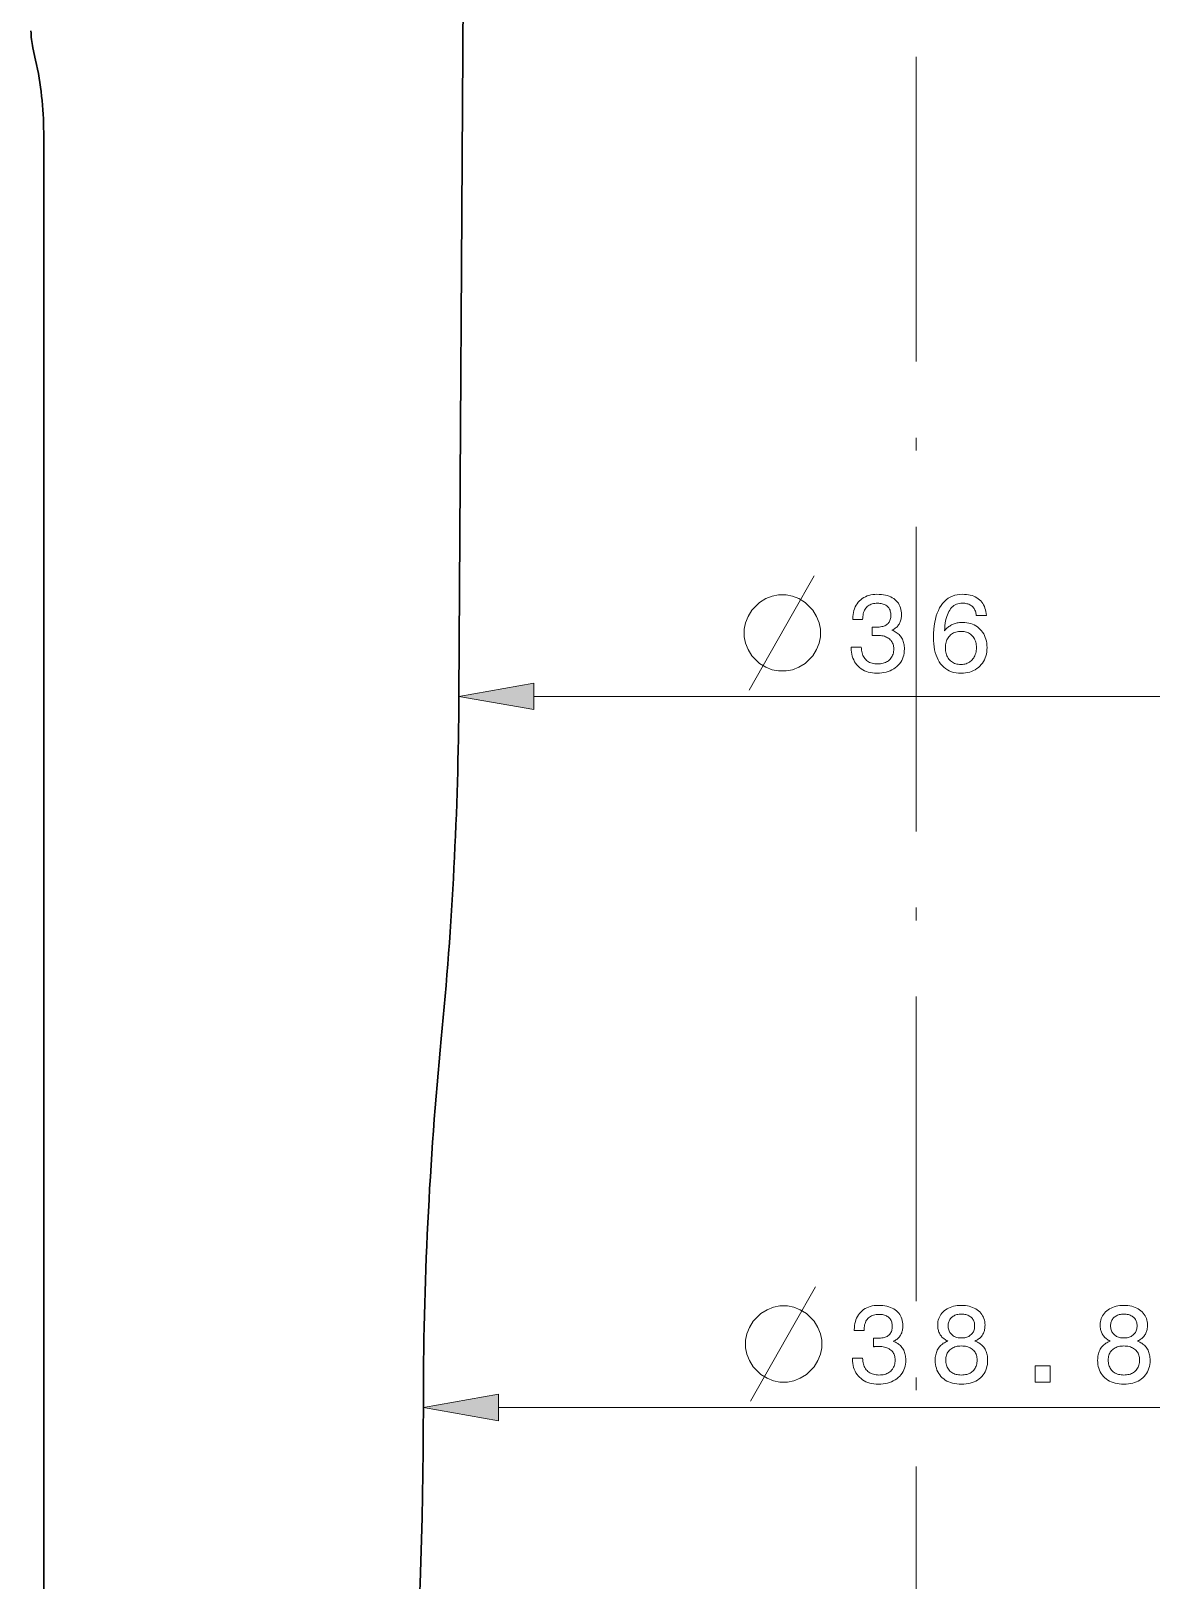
# Model space of a CAD drawing. Extents: x 0 to 297, y 0 to 547.
# Drawn here: x 110.8 to 154.9, y 185.9 to 246.9 of the extents above; entities that cross this region are included whole.
import ezdxf

# ---------------------------------------------------------------- set-up
doc = ezdxf.new("R2010")
doc.units = 0
doc.linetypes.add('DASHDOT', pattern=[18.5, 12, -3, 0.5, -3])

msp = doc.modelspace()

# ---------------------------------------------------------------- linework, layer by layer
at = {"color": 7, "linetype": 'DASHDOT', "lineweight": 13}
msp.add_line((145.6, 356.838), (145.6, 125.691), dxfattribs=at)
at = {"color": 7, "lineweight": 30}
for p, q in [((127.85, 260.858), (127.6, 220.658)), ((111.25, 149.658), (111.25, 242.858))]:
    msp.add_line(p, q, dxfattribs=at)
at = {"color": 7, "lineweight": 30, "ltscale": 0.0125}
msp.add_line((110.933, 245.712), (110.824, 246.199), dxfattribs=at)
at = {"color": 7, "lineweight": 13}
for p, q in [((130.555, 220.658), (160.646, 220.658)), ((129.155, 192.658), (162.046, 192.658))]:
    msp.add_line(p, q, dxfattribs=at)
for points in [[(139.034, 220.908), (140.734, 223.908), (141.584, 225.408)], [(139.088, 192.908), (140.788, 195.908), (141.638, 197.408)]]:
    msp.add_lwpolyline(points, dxfattribs=at)
for points in [[(140.484, 224.658), (140.184, 224.658), (139.934, 224.608), (139.684, 224.508), (139.434, 224.358), (139.134, 224.058), (138.984, 223.808), (138.884, 223.558), (138.834, 223.308), (138.834, 223.008), (138.884, 222.758), (138.984, 222.508), (139.134, 222.258), (139.434, 221.958), (139.684, 221.808), (139.934, 221.708), (140.184, 221.658), (140.484, 221.658), (140.734, 221.708), (140.984, 221.808), (141.234, 221.958), (141.534, 222.258), (141.684, 222.508), (141.784, 222.758), (141.834, 223.008), (141.834, 223.308), (141.784, 223.558), (141.684, 223.808), (141.534, 224.058), (141.234, 224.358), (140.984, 224.508), (140.734, 224.608)], [(143.045, 222.598), (143.443, 222.598), (143.446, 222.536), (143.452, 222.477), (143.462, 222.421), (143.474, 222.368), (143.49, 222.318), (143.509, 222.27), (143.531, 222.225), (143.557, 222.183), (143.585, 222.144), (143.617, 222.108), (143.652, 222.075), (143.69, 222.046), (143.73, 222.019), (143.773, 221.997), (143.818, 221.978), (143.867, 221.962), (143.918, 221.95), (143.971, 221.941), (144.027, 221.936), (144.086, 221.934), (144.144, 221.936), (144.199, 221.941), (144.252, 221.948), (144.302, 221.96), (144.35, 221.974), (144.395, 221.991), (144.438, 222.012), (144.478, 222.035), (144.516, 222.062), (144.551, 222.092), (144.584, 222.125), (144.612, 222.16), (144.638, 222.198), (144.66, 222.238), (144.679, 222.28), (144.694, 222.325), (144.706, 222.372), (144.714, 222.421), (144.719, 222.473), (144.721, 222.527), (144.719, 222.576), (144.714, 222.623), (144.706, 222.667), (144.694, 222.71), (144.679, 222.75), (144.661, 222.788), (144.639, 222.824), (144.614, 222.857), (144.585, 222.889), (144.553, 222.918), (144.519, 222.944), (144.481, 222.968), (144.441, 222.989), (144.398, 223.007), (144.352, 223.023), (144.303, 223.035), (144.252, 223.045), (144.198, 223.052), (144.142, 223.056), (144.082, 223.058), (144.074, 223.058), (144.065, 223.058), (144.057, 223.058), (144.048, 223.058), (144.039, 223.057), (144.03, 223.057), (144.021, 223.057), (144.012, 223.057), (144.003, 223.056), (143.994, 223.056), (143.984, 223.055), (143.974, 223.055), (143.963, 223.054), (143.952, 223.054), (143.94, 223.053), (143.927, 223.052), (143.914, 223.052), (143.901, 223.051), (143.886, 223.05), (143.871, 223.049), (143.871, 223.389), (143.881, 223.388), (143.89, 223.388), (143.899, 223.388), (143.908, 223.387), (143.917, 223.387), (143.926, 223.387), (143.934, 223.386), (143.943, 223.386), (143.951, 223.386), (143.96, 223.386), (143.968, 223.385), (143.977, 223.385), (143.985, 223.385), (143.993, 223.385), (144.001, 223.385), (144.008, 223.385), (144.016, 223.385), (144.023, 223.385), (144.031, 223.385), (144.038, 223.385), (144.095, 223.386), (144.148, 223.389), (144.199, 223.395), (144.247, 223.403), (144.291, 223.413), (144.333, 223.426), (144.371, 223.441), (144.407, 223.458), (144.44, 223.478), (144.469, 223.5), (144.496, 223.524), (144.52, 223.55), (144.541, 223.579), (144.559, 223.611), (144.574, 223.645), (144.587, 223.681), (144.597, 223.72), (144.604, 223.761), (144.608, 223.805), (144.609, 223.851), (144.608, 223.895), (144.604, 223.937), (144.597, 223.978), (144.587, 224.016), (144.575, 224.052), (144.56, 224.086), (144.543, 224.118), (144.522, 224.147), (144.499, 224.175), (144.473, 224.201), (144.445, 224.224), (144.414, 224.245), (144.381, 224.263), (144.345, 224.279), (144.308, 224.292), (144.267, 224.303), (144.225, 224.312), (144.179, 224.318), (144.132, 224.322), (144.082, 224.323), (144.026, 224.321), (143.973, 224.316), (143.923, 224.308), (143.875, 224.297), (143.83, 224.282), (143.788, 224.264), (143.748, 224.243), (143.712, 224.219), (143.678, 224.191), (143.647, 224.16), (143.619, 224.126), (143.593, 224.089), (143.571, 224.049), (143.552, 224.006), (143.535, 223.96), (143.522, 223.911), (143.512, 223.859), (143.504, 223.804), (143.5, 223.745), (143.498, 223.684), (143.115, 223.684), (143.115, 223.714), (143.117, 223.8), (143.125, 223.883), (143.138, 223.962), (143.156, 224.037), (143.179, 224.109), (143.207, 224.178), (143.24, 224.243), (143.278, 224.304), (143.322, 224.361), (143.371, 224.416), (143.424, 224.465), (143.48, 224.51), (143.54, 224.549), (143.604, 224.583), (143.671, 224.612), (143.742, 224.635), (143.817, 224.653), (143.895, 224.667), (143.976, 224.674), (144.061, 224.677), (144.151, 224.675), (144.237, 224.668), (144.318, 224.658), (144.396, 224.643), (144.469, 224.624), (144.538, 224.6), (144.603, 224.573), (144.664, 224.541), (144.721, 224.505), (144.774, 224.464), (144.822, 224.42), (144.865, 224.372), (144.903, 224.321), (144.936, 224.267), (144.963, 224.209), (144.986, 224.148), (145.004, 224.083), (145.017, 224.015), (145.024, 223.944), (145.027, 223.87), (145.026, 223.827), (145.023, 223.785), (145.018, 223.745), (145.011, 223.706), (145.003, 223.668), (144.992, 223.632), (144.98, 223.597), (144.965, 223.563), (144.949, 223.53), (144.931, 223.499), (144.911, 223.468), (144.889, 223.44), (144.865, 223.413), (144.839, 223.387), (144.812, 223.363), (144.783, 223.34), (144.752, 223.319), (144.719, 223.299), (144.684, 223.281), (144.647, 223.264), (144.695, 223.246), (144.74, 223.225), (144.782, 223.202), (144.822, 223.178), (144.86, 223.151), (144.896, 223.123), (144.929, 223.092), (144.96, 223.059), (144.989, 223.025), (145.015, 222.988), (145.039, 222.95), (145.06, 222.91), (145.079, 222.868), (145.095, 222.824), (145.109, 222.779), (145.12, 222.732), (145.129, 222.683), (145.135, 222.633), (145.139, 222.581), (145.141, 222.527), (145.138, 222.442), (145.129, 222.361), (145.114, 222.283), (145.093, 222.208), (145.067, 222.137), (145.034, 222.069), (144.996, 222.005), (144.952, 221.944), (144.901, 221.887), (144.845, 221.833), (144.784, 221.783), (144.72, 221.739), (144.651, 221.7), (144.578, 221.666), (144.502, 221.637), (144.421, 221.613), (144.337, 221.595), (144.249, 221.582), (144.157, 221.574), (144.061, 221.572), (143.97, 221.574), (143.883, 221.582), (143.8, 221.596), (143.72, 221.615), (143.644, 221.64), (143.572, 221.669), (143.504, 221.705), (143.439, 221.746), (143.378, 221.792), (143.321, 221.844), (143.269, 221.9), (143.222, 221.96), (143.18, 222.023), (143.144, 222.09), (143.114, 222.161), (143.089, 222.235), (143.07, 222.313), (143.056, 222.395), (143.048, 222.48), (143.045, 222.569)], [(148.368, 223.846), (147.972, 223.846), (147.966, 223.892), (147.958, 223.936), (147.948, 223.977), (147.935, 224.016), (147.92, 224.053), (147.902, 224.087), (147.883, 224.12), (147.861, 224.15), (147.836, 224.178), (147.81, 224.204), (147.781, 224.227), (147.75, 224.248), (147.717, 224.267), (147.682, 224.283), (147.645, 224.296), (147.605, 224.307), (147.564, 224.316), (147.521, 224.322), (147.475, 224.326), (147.428, 224.327), (147.364, 224.324), (147.303, 224.316), (147.244, 224.303), (147.189, 224.284), (147.138, 224.26), (147.089, 224.23), (147.043, 224.195), (147, 224.154), (146.961, 224.108), (146.924, 224.057), (146.891, 224), (146.86, 223.938), (146.832, 223.87), (146.807, 223.797), (146.785, 223.718), (146.766, 223.633), (146.75, 223.543), (146.737, 223.447), (146.727, 223.346), (146.72, 223.239), (146.745, 223.271), (146.772, 223.301), (146.801, 223.33), (146.83, 223.357), (146.86, 223.382), (146.891, 223.406), (146.924, 223.428), (146.958, 223.449), (146.993, 223.468), (147.028, 223.486), (147.065, 223.502), (147.103, 223.516), (147.142, 223.529), (147.181, 223.54), (147.222, 223.549), (147.263, 223.557), (147.305, 223.563), (147.348, 223.567), (147.392, 223.569), (147.436, 223.57), (147.52, 223.567), (147.6, 223.559), (147.677, 223.546), (147.751, 223.526), (147.822, 223.502), (147.89, 223.472), (147.954, 223.436), (148.015, 223.395), (148.073, 223.349), (148.128, 223.297), (148.178, 223.241), (148.223, 223.181), (148.263, 223.118), (148.298, 223.051), (148.327, 222.981), (148.351, 222.907), (148.37, 222.83), (148.383, 222.749), (148.391, 222.665), (148.394, 222.577), (148.391, 222.49), (148.382, 222.405), (148.368, 222.324), (148.348, 222.246), (148.323, 222.172), (148.292, 222.101), (148.256, 222.034), (148.213, 221.969), (148.166, 221.908), (148.112, 221.851), (148.054, 221.798), (147.993, 221.75), (147.928, 221.708), (147.859, 221.672), (147.787, 221.641), (147.712, 221.616), (147.633, 221.597), (147.55, 221.583), (147.465, 221.574), (147.375, 221.572), (147.272, 221.575), (147.174, 221.586), (147.081, 221.604), (146.993, 221.63), (146.91, 221.663), (146.832, 221.703), (146.758, 221.75), (146.69, 221.805), (146.626, 221.867), (146.568, 221.936), (146.515, 222.012), (146.467, 222.095), (146.425, 222.184), (146.388, 222.28), (146.357, 222.382), (146.332, 222.49), (146.313, 222.605), (146.299, 222.726), (146.29, 222.854), (146.287, 222.988), (146.29, 223.146), (146.299, 223.296), (146.314, 223.439), (146.335, 223.574), (146.362, 223.703), (146.395, 223.824), (146.434, 223.938), (146.478, 224.044), (146.529, 224.143), (146.586, 224.235), (146.648, 224.319), (146.715, 224.394), (146.786, 224.461), (146.863, 224.518), (146.944, 224.567), (147.03, 224.606), (147.121, 224.637), (147.216, 224.659), (147.316, 224.673), (147.422, 224.677), (147.505, 224.675), (147.586, 224.668), (147.662, 224.657), (147.735, 224.642), (147.805, 224.623), (147.87, 224.599), (147.932, 224.571), (147.991, 224.538), (148.046, 224.501), (148.097, 224.46), (148.145, 224.415), (148.187, 224.366), (148.226, 224.313), (148.26, 224.257), (148.289, 224.198), (148.314, 224.135), (148.334, 224.068), (148.35, 223.998), (148.361, 223.924)], [(147.976, 222.573), (147.974, 222.63), (147.97, 222.685), (147.961, 222.738), (147.95, 222.789), (147.936, 222.837), (147.918, 222.882), (147.897, 222.925), (147.872, 222.966), (147.845, 223.005), (147.814, 223.041), (147.78, 223.074), (147.745, 223.104), (147.707, 223.13), (147.668, 223.153), (147.626, 223.172), (147.583, 223.188), (147.537, 223.2), (147.489, 223.209), (147.44, 223.214), (147.388, 223.216), (147.33, 223.214), (147.275, 223.209), (147.222, 223.2), (147.172, 223.188), (147.125, 223.173), (147.08, 223.154), (147.037, 223.131), (146.997, 223.105), (146.96, 223.076), (146.925, 223.043), (146.893, 223.007), (146.865, 222.969), (146.84, 222.928), (146.818, 222.884), (146.799, 222.838), (146.784, 222.789), (146.773, 222.738), (146.764, 222.684), (146.759, 222.628), (146.758, 222.569), (146.759, 222.51), (146.764, 222.453), (146.772, 222.399), (146.784, 222.348), (146.799, 222.298), (146.817, 222.252), (146.839, 222.208), (146.863, 222.166), (146.892, 222.127), (146.923, 222.09), (146.957, 222.057), (146.994, 222.026), (147.033, 222), (147.074, 221.977), (147.118, 221.957), (147.164, 221.941), (147.212, 221.929), (147.263, 221.92), (147.316, 221.915), (147.371, 221.913), (147.424, 221.915), (147.475, 221.92), (147.524, 221.93), (147.571, 221.942), (147.615, 221.959), (147.658, 221.979), (147.699, 222.002), (147.737, 222.03), (147.774, 222.061), (147.808, 222.095), (147.84, 222.133), (147.869, 222.173), (147.894, 222.215), (147.916, 222.259), (147.934, 222.306), (147.949, 222.355), (147.961, 222.406), (147.969, 222.459), (147.974, 222.515)], [(130.555, 221.179), (127.6, 220.658), (130.555, 220.137)], [(140.538, 196.658), (140.238, 196.658), (139.988, 196.608), (139.738, 196.508), (139.488, 196.358), (139.188, 196.058), (139.038, 195.808), (138.938, 195.558), (138.888, 195.308), (138.888, 195.008), (138.938, 194.758), (139.038, 194.508), (139.188, 194.258), (139.488, 193.958), (139.738, 193.808), (139.988, 193.708), (140.238, 193.658), (140.538, 193.658), (140.788, 193.708), (141.038, 193.808), (141.288, 193.958), (141.588, 194.258), (141.738, 194.508), (141.838, 194.758), (141.888, 195.008), (141.888, 195.308), (141.838, 195.558), (141.738, 195.808), (141.588, 196.058), (141.288, 196.358), (141.038, 196.508), (140.788, 196.608)], [(143.099, 194.598), (143.498, 194.598), (143.501, 194.536), (143.507, 194.477), (143.516, 194.421), (143.529, 194.368), (143.544, 194.318), (143.563, 194.27), (143.586, 194.225), (143.611, 194.183), (143.64, 194.144), (143.672, 194.108), (143.706, 194.075), (143.744, 194.046), (143.784, 194.019), (143.827, 193.997), (143.873, 193.978), (143.921, 193.962), (143.972, 193.95), (144.025, 193.941), (144.082, 193.936), (144.141, 193.934), (144.198, 193.936), (144.254, 193.941), (144.307, 193.948), (144.357, 193.96), (144.405, 193.974), (144.45, 193.991), (144.492, 194.012), (144.533, 194.035), (144.57, 194.062), (144.606, 194.092), (144.638, 194.125), (144.667, 194.16), (144.692, 194.198), (144.714, 194.238), (144.733, 194.28), (144.748, 194.325), (144.76, 194.372), (144.768, 194.421), (144.774, 194.473), (144.775, 194.527), (144.774, 194.576), (144.769, 194.623), (144.76, 194.667), (144.748, 194.71), (144.733, 194.75), (144.715, 194.788), (144.693, 194.824), (144.668, 194.857), (144.64, 194.889), (144.608, 194.918), (144.573, 194.944), (144.535, 194.968), (144.495, 194.989), (144.452, 195.007), (144.406, 195.023), (144.358, 195.035), (144.306, 195.045), (144.252, 195.052), (144.196, 195.056), (144.136, 195.058), (144.128, 195.058), (144.119, 195.058), (144.111, 195.058), (144.102, 195.058), (144.093, 195.057), (144.084, 195.057), (144.075, 195.057), (144.066, 195.057), (144.057, 195.056), (144.048, 195.056), (144.038, 195.055), (144.028, 195.055), (144.017, 195.054), (144.006, 195.054), (143.994, 195.053), (143.982, 195.052), (143.969, 195.052), (143.955, 195.051), (143.941, 195.05), (143.926, 195.049), (143.926, 195.389), (143.935, 195.388), (143.944, 195.388), (143.953, 195.388), (143.962, 195.387), (143.971, 195.387), (143.98, 195.387), (143.989, 195.386), (143.997, 195.386), (144.006, 195.386), (144.014, 195.386), (144.023, 195.386), (144.031, 195.385), (144.039, 195.385), (144.047, 195.385), (144.055, 195.385), (144.063, 195.385), (144.07, 195.385), (144.078, 195.385), (144.085, 195.385), (144.092, 195.385), (144.149, 195.386), (144.203, 195.389), (144.253, 195.395), (144.301, 195.403), (144.345, 195.413), (144.387, 195.426), (144.426, 195.441), (144.461, 195.458), (144.494, 195.478), (144.523, 195.5), (144.55, 195.524), (144.574, 195.55), (144.595, 195.579), (144.613, 195.611), (144.629, 195.645), (144.641, 195.681), (144.651, 195.72), (144.658, 195.761), (144.662, 195.805), (144.664, 195.851), (144.662, 195.895), (144.658, 195.937), (144.651, 195.978), (144.642, 196.016), (144.63, 196.052), (144.615, 196.086), (144.597, 196.118), (144.577, 196.147), (144.553, 196.175), (144.528, 196.201), (144.499, 196.224), (144.468, 196.245), (144.435, 196.263), (144.4, 196.279), (144.362, 196.292), (144.322, 196.303), (144.279, 196.312), (144.234, 196.318), (144.186, 196.322), (144.136, 196.323), (144.081, 196.321), (144.027, 196.316), (143.977, 196.308), (143.929, 196.297), (143.884, 196.282), (143.842, 196.264), (143.803, 196.243), (143.766, 196.219), (143.732, 196.191), (143.701, 196.16), (143.673, 196.126), (143.648, 196.089), (143.625, 196.049), (143.606, 196.006), (143.59, 195.96), (143.576, 195.911), (143.566, 195.859), (143.558, 195.804), (143.554, 195.745), (143.553, 195.684), (143.169, 195.684), (143.169, 195.714), (143.171, 195.8), (143.179, 195.883), (143.192, 195.962), (143.21, 196.037), (143.233, 196.109), (143.261, 196.178), (143.294, 196.243), (143.333, 196.304), (143.376, 196.361), (143.425, 196.416), (143.478, 196.465), (143.535, 196.51), (143.595, 196.549), (143.658, 196.583), (143.726, 196.612), (143.796, 196.635), (143.871, 196.653), (143.949, 196.667), (144.03, 196.674), (144.115, 196.677), (144.205, 196.675), (144.291, 196.668), (144.373, 196.658), (144.45, 196.643), (144.523, 196.624), (144.593, 196.6), (144.658, 196.573), (144.719, 196.541), (144.775, 196.505), (144.828, 196.464), (144.876, 196.42), (144.919, 196.372), (144.957, 196.321), (144.99, 196.267), (145.018, 196.209), (145.04, 196.148), (145.058, 196.083), (145.071, 196.015), (145.078, 195.944), (145.081, 195.87), (145.08, 195.827), (145.077, 195.785), (145.072, 195.745), (145.066, 195.706), (145.057, 195.668), (145.046, 195.632), (145.034, 195.597), (145.02, 195.563), (145.003, 195.53), (144.985, 195.499), (144.965, 195.468), (144.943, 195.44), (144.919, 195.413), (144.894, 195.387), (144.866, 195.363), (144.837, 195.34), (144.806, 195.319), (144.773, 195.299), (144.738, 195.281), (144.701, 195.264), (144.749, 195.246), (144.794, 195.225), (144.836, 195.202), (144.877, 195.178), (144.915, 195.151), (144.95, 195.123), (144.984, 195.092), (145.015, 195.059), (145.043, 195.025), (145.069, 194.988), (145.093, 194.95), (145.115, 194.91), (145.133, 194.868), (145.15, 194.824), (145.163, 194.779), (145.175, 194.732), (145.184, 194.683), (145.19, 194.633), (145.194, 194.581), (145.195, 194.527), (145.192, 194.442), (145.183, 194.361), (145.168, 194.283), (145.148, 194.208), (145.121, 194.137), (145.089, 194.069), (145.05, 194.005), (145.006, 193.944), (144.956, 193.887), (144.9, 193.833), (144.839, 193.783), (144.774, 193.739), (144.705, 193.7), (144.633, 193.666), (144.556, 193.637), (144.476, 193.613), (144.391, 193.595), (144.303, 193.582), (144.211, 193.574), (144.115, 193.572), (144.025, 193.574), (143.937, 193.582), (143.854, 193.596), (143.774, 193.615), (143.699, 193.64), (143.626, 193.669), (143.558, 193.705), (143.493, 193.746), (143.433, 193.792), (143.375, 193.844), (143.323, 193.9), (143.276, 193.96), (143.235, 194.023), (143.199, 194.09), (143.168, 194.161), (143.143, 194.235), (143.124, 194.313), (143.11, 194.395), (143.102, 194.48), (143.099, 194.569)], [(146.85, 195.273), (146.811, 195.292), (146.774, 195.312), (146.74, 195.333), (146.707, 195.356), (146.676, 195.38), (146.648, 195.405), (146.621, 195.432), (146.596, 195.46), (146.573, 195.489), (146.553, 195.52), (146.534, 195.551), (146.517, 195.585), (146.502, 195.62), (146.489, 195.656), (146.478, 195.694), (146.469, 195.733), (146.462, 195.773), (146.457, 195.815), (146.454, 195.858), (146.453, 195.903), (146.456, 195.971), (146.464, 196.036), (146.477, 196.098), (146.495, 196.158), (146.518, 196.215), (146.546, 196.269), (146.58, 196.321), (146.619, 196.371), (146.663, 196.418), (146.712, 196.462), (146.765, 196.503), (146.821, 196.539), (146.881, 196.572), (146.943, 196.6), (147.009, 196.623), (147.078, 196.643), (147.15, 196.658), (147.225, 196.668), (147.304, 196.675), (147.385, 196.677), (147.467, 196.675), (147.546, 196.668), (147.621, 196.658), (147.693, 196.643), (147.762, 196.623), (147.828, 196.6), (147.891, 196.572), (147.95, 196.539), (148.006, 196.503), (148.059, 196.462), (148.108, 196.418), (148.151, 196.371), (148.189, 196.321), (148.223, 196.269), (148.251, 196.215), (148.274, 196.158), (148.292, 196.098), (148.305, 196.036), (148.312, 195.971), (148.315, 195.903), (148.314, 195.858), (148.311, 195.814), (148.306, 195.772), (148.299, 195.731), (148.291, 195.692), (148.28, 195.654), (148.267, 195.618), (148.253, 195.583), (148.236, 195.549), (148.218, 195.517), (148.198, 195.487), (148.175, 195.458), (148.151, 195.43), (148.124, 195.403), (148.095, 195.378), (148.064, 195.355), (148.032, 195.332), (147.997, 195.311), (147.96, 195.291), (147.921, 195.273), (147.969, 195.253), (148.015, 195.232), (148.058, 195.208), (148.099, 195.183), (148.137, 195.155), (148.173, 195.126), (148.207, 195.094), (148.238, 195.061), (148.267, 195.026), (148.293, 194.988), (148.317, 194.949), (148.338, 194.908), (148.357, 194.865), (148.373, 194.821), (148.387, 194.775), (148.398, 194.727), (148.407, 194.677), (148.413, 194.626), (148.417, 194.573), (148.418, 194.518), (148.415, 194.433), (148.407, 194.352), (148.393, 194.275), (148.374, 194.2), (148.348, 194.13), (148.318, 194.063), (148.281, 193.999), (148.24, 193.939), (148.192, 193.882), (148.139, 193.829), (148.081, 193.78), (148.019, 193.736), (147.954, 193.698), (147.884, 193.664), (147.811, 193.636), (147.734, 193.613), (147.652, 193.595), (147.567, 193.582), (147.478, 193.574), (147.385, 193.572), (147.292, 193.574), (147.203, 193.582), (147.118, 193.595), (147.037, 193.613), (146.96, 193.636), (146.887, 193.664), (146.817, 193.698), (146.752, 193.736), (146.69, 193.78), (146.633, 193.829), (146.58, 193.882), (146.532, 193.939), (146.491, 193.999), (146.455, 194.063), (146.424, 194.13), (146.399, 194.2), (146.379, 194.275), (146.365, 194.352), (146.357, 194.433), (146.354, 194.518), (146.356, 194.573), (146.359, 194.626), (146.366, 194.677), (146.374, 194.727), (146.386, 194.775), (146.4, 194.821), (146.416, 194.865), (146.435, 194.908), (146.456, 194.949), (146.48, 194.988), (146.506, 195.026), (146.535, 195.061), (146.566, 195.094), (146.599, 195.126), (146.635, 195.155), (146.673, 195.183), (146.714, 195.208), (146.757, 195.232), (146.802, 195.253)], [(153.246, 195.273), (153.207, 195.292), (153.171, 195.312), (153.136, 195.333), (153.103, 195.356), (153.073, 195.38), (153.044, 195.405), (153.017, 195.432), (152.992, 195.46), (152.97, 195.489), (152.949, 195.52), (152.93, 195.551), (152.913, 195.585), (152.898, 195.62), (152.885, 195.656), (152.875, 195.694), (152.866, 195.733), (152.859, 195.773), (152.854, 195.815), (152.851, 195.858), (152.85, 195.903), (152.852, 195.971), (152.86, 196.036), (152.873, 196.098), (152.891, 196.158), (152.914, 196.215), (152.943, 196.269), (152.976, 196.321), (153.015, 196.371), (153.059, 196.418), (153.108, 196.462), (153.161, 196.503), (153.218, 196.539), (153.277, 196.572), (153.34, 196.6), (153.406, 196.623), (153.474, 196.643), (153.547, 196.658), (153.622, 196.668), (153.7, 196.675), (153.782, 196.677), (153.863, 196.675), (153.942, 196.668), (154.018, 196.658), (154.09, 196.643), (154.159, 196.623), (154.224, 196.6), (154.287, 196.572), (154.346, 196.539), (154.402, 196.503), (154.455, 196.462), (154.504, 196.418), (154.547, 196.371), (154.586, 196.321), (154.619, 196.269), (154.647, 196.215), (154.67, 196.158), (154.688, 196.098), (154.701, 196.036), (154.709, 195.971), (154.711, 195.903), (154.71, 195.858), (154.707, 195.814), (154.703, 195.772), (154.696, 195.731), (154.687, 195.692), (154.676, 195.654), (154.664, 195.618), (154.649, 195.583), (154.633, 195.549), (154.614, 195.517), (154.594, 195.487), (154.571, 195.458), (154.547, 195.43), (154.52, 195.403), (154.492, 195.378), (154.461, 195.355), (154.428, 195.332), (154.393, 195.311), (154.356, 195.291), (154.317, 195.273), (154.365, 195.253), (154.411, 195.232), (154.454, 195.208), (154.495, 195.183), (154.533, 195.155), (154.569, 195.126), (154.603, 195.094), (154.634, 195.061), (154.663, 195.026), (154.689, 194.988), (154.713, 194.949), (154.734, 194.908), (154.753, 194.865), (154.769, 194.821), (154.783, 194.775), (154.795, 194.727), (154.803, 194.677), (154.81, 194.626), (154.813, 194.573), (154.815, 194.518), (154.812, 194.433), (154.803, 194.352), (154.79, 194.275), (154.77, 194.2), (154.745, 194.13), (154.714, 194.063), (154.678, 193.999), (154.636, 193.939), (154.588, 193.882), (154.535, 193.829), (154.477, 193.78), (154.416, 193.736), (154.35, 193.698), (154.281, 193.664), (154.207, 193.636), (154.13, 193.613), (154.049, 193.595), (153.964, 193.582), (153.875, 193.574), (153.782, 193.572), (153.689, 193.574), (153.6, 193.582), (153.515, 193.595), (153.434, 193.613), (153.356, 193.636), (153.283, 193.664), (153.214, 193.698), (153.148, 193.736), (153.087, 193.78), (153.029, 193.829), (152.976, 193.882), (152.929, 193.939), (152.887, 193.999), (152.851, 194.063), (152.82, 194.13), (152.795, 194.2), (152.776, 194.275), (152.762, 194.352), (152.753, 194.433), (152.751, 194.518), (152.752, 194.573), (152.756, 194.626), (152.762, 194.677), (152.771, 194.727), (152.782, 194.775), (152.796, 194.821), (152.812, 194.865), (152.831, 194.908), (152.852, 194.949), (152.876, 194.988), (152.902, 195.026), (152.931, 195.061), (152.962, 195.094), (152.996, 195.126), (153.031, 195.155), (153.07, 195.183), (153.11, 195.208), (153.153, 195.232), (153.198, 195.253)], [(146.865, 195.87), (146.866, 195.827), (146.87, 195.787), (146.877, 195.748), (146.887, 195.711), (146.9, 195.676), (146.916, 195.642), (146.934, 195.61), (146.956, 195.579), (146.98, 195.551), (147.007, 195.524), (147.036, 195.499), (147.068, 195.477), (147.101, 195.457), (147.136, 195.44), (147.173, 195.426), (147.211, 195.414), (147.252, 195.405), (147.295, 195.398), (147.339, 195.394), (147.385, 195.393), (147.432, 195.394), (147.477, 195.398), (147.52, 195.405), (147.561, 195.414), (147.6, 195.426), (147.637, 195.44), (147.672, 195.457), (147.705, 195.477), (147.736, 195.499), (147.766, 195.524), (147.793, 195.551), (147.817, 195.579), (147.838, 195.61), (147.857, 195.642), (147.873, 195.676), (147.885, 195.711), (147.895, 195.748), (147.902, 195.787), (147.907, 195.827), (147.908, 195.87), (147.907, 195.912), (147.903, 195.952), (147.896, 195.99), (147.886, 196.027), (147.873, 196.062), (147.858, 196.095), (147.84, 196.126), (147.819, 196.155), (147.795, 196.182), (147.769, 196.208), (147.74, 196.231), (147.709, 196.252), (147.676, 196.271), (147.641, 196.287), (147.603, 196.3), (147.564, 196.312), (147.523, 196.32), (147.479, 196.326), (147.433, 196.33), (147.385, 196.331), (147.338, 196.33), (147.292, 196.326), (147.249, 196.32), (147.208, 196.312), (147.169, 196.3), (147.132, 196.287), (147.096, 196.271), (147.063, 196.252), (147.033, 196.231), (147.004, 196.208), (146.977, 196.182), (146.954, 196.155), (146.933, 196.126), (146.915, 196.095), (146.899, 196.062), (146.887, 196.027), (146.877, 195.99), (146.87, 195.952), (146.866, 195.912)], [(153.261, 195.87), (153.262, 195.827), (153.267, 195.787), (153.274, 195.748), (153.284, 195.711), (153.296, 195.676), (153.312, 195.642), (153.331, 195.61), (153.352, 195.579), (153.376, 195.551), (153.403, 195.524), (153.433, 195.499), (153.464, 195.477), (153.497, 195.457), (153.532, 195.44), (153.569, 195.426), (153.608, 195.414), (153.648, 195.405), (153.691, 195.398), (153.735, 195.394), (153.782, 195.393), (153.828, 195.394), (153.873, 195.398), (153.916, 195.405), (153.957, 195.414), (153.996, 195.426), (154.033, 195.44), (154.068, 195.457), (154.101, 195.477), (154.133, 195.499), (154.162, 195.524), (154.189, 195.551), (154.213, 195.579), (154.235, 195.61), (154.253, 195.642), (154.269, 195.676), (154.282, 195.711), (154.292, 195.748), (154.299, 195.787), (154.303, 195.827), (154.304, 195.87), (154.303, 195.912), (154.299, 195.952), (154.292, 195.99), (154.282, 196.027), (154.27, 196.062), (154.254, 196.095), (154.236, 196.126), (154.215, 196.155), (154.192, 196.182), (154.165, 196.208), (154.136, 196.231), (154.105, 196.252), (154.072, 196.271), (154.037, 196.287), (154, 196.3), (153.96, 196.312), (153.919, 196.32), (153.875, 196.326), (153.829, 196.33), (153.782, 196.331), (153.734, 196.33), (153.689, 196.326), (153.645, 196.32), (153.604, 196.312), (153.565, 196.3), (153.528, 196.287), (153.493, 196.271), (153.46, 196.252), (153.429, 196.231), (153.4, 196.208), (153.374, 196.182), (153.35, 196.155), (153.329, 196.126), (153.311, 196.095), (153.296, 196.062), (153.283, 196.027), (153.273, 195.99), (153.266, 195.952), (153.262, 195.912)], [(146.77, 194.527), (146.771, 194.473), (146.776, 194.422), (146.785, 194.373), (146.796, 194.326), (146.811, 194.281), (146.829, 194.239), (146.851, 194.199), (146.876, 194.162), (146.904, 194.126), (146.935, 194.093), (146.969, 194.063), (147.006, 194.036), (147.045, 194.012), (147.087, 193.992), (147.13, 193.974), (147.177, 193.96), (147.225, 193.949), (147.276, 193.941), (147.33, 193.936), (147.385, 193.934), (147.441, 193.936), (147.495, 193.941), (147.546, 193.949), (147.595, 193.96), (147.642, 193.974), (147.686, 193.992), (147.727, 194.012), (147.766, 194.036), (147.803, 194.063), (147.837, 194.093), (147.869, 194.126), (147.897, 194.162), (147.922, 194.199), (147.943, 194.239), (147.962, 194.281), (147.977, 194.326), (147.988, 194.373), (147.996, 194.422), (148.001, 194.473), (148.003, 194.527), (148.001, 194.577), (147.996, 194.624), (147.988, 194.67), (147.977, 194.714), (147.962, 194.755), (147.944, 194.794), (147.922, 194.832), (147.898, 194.867), (147.87, 194.9), (147.839, 194.93), (147.804, 194.959), (147.768, 194.984), (147.729, 195.006), (147.687, 195.025), (147.643, 195.042), (147.596, 195.055), (147.547, 195.066), (147.496, 195.073), (147.442, 195.077), (147.385, 195.079), (147.329, 195.077), (147.275, 195.073), (147.224, 195.066), (147.175, 195.055), (147.129, 195.042), (147.085, 195.025), (147.044, 195.006), (147.005, 194.984), (146.968, 194.959), (146.934, 194.93), (146.903, 194.9), (146.875, 194.867), (146.85, 194.832), (146.829, 194.794), (146.811, 194.755), (146.796, 194.714), (146.784, 194.67), (146.776, 194.624), (146.771, 194.577)], [(153.166, 194.527), (153.168, 194.473), (153.173, 194.422), (153.181, 194.373), (153.192, 194.326), (153.207, 194.281), (153.226, 194.239), (153.247, 194.199), (153.272, 194.162), (153.3, 194.126), (153.332, 194.093), (153.366, 194.063), (153.402, 194.036), (153.442, 194.012), (153.483, 193.992), (153.527, 193.974), (153.573, 193.96), (153.622, 193.949), (153.673, 193.941), (153.726, 193.936), (153.782, 193.934), (153.838, 193.936), (153.891, 193.941), (153.943, 193.949), (153.992, 193.96), (154.038, 193.974), (154.082, 193.992), (154.124, 194.012), (154.163, 194.036), (154.2, 194.063), (154.234, 194.093), (154.265, 194.126), (154.293, 194.162), (154.318, 194.199), (154.34, 194.239), (154.358, 194.281), (154.373, 194.326), (154.384, 194.373), (154.393, 194.422), (154.398, 194.473), (154.399, 194.527), (154.398, 194.577), (154.393, 194.624), (154.385, 194.67), (154.373, 194.714), (154.358, 194.755), (154.34, 194.794), (154.319, 194.832), (154.294, 194.867), (154.266, 194.9), (154.235, 194.93), (154.201, 194.959), (154.164, 194.984), (154.125, 195.006), (154.083, 195.025), (154.039, 195.042), (153.993, 195.055), (153.944, 195.066), (153.892, 195.073), (153.838, 195.077), (153.782, 195.079), (153.725, 195.077), (153.672, 195.073), (153.621, 195.066), (153.572, 195.055), (153.525, 195.042), (153.482, 195.025), (153.44, 195.006), (153.401, 194.984), (153.365, 194.959), (153.33, 194.93), (153.299, 194.9), (153.271, 194.867), (153.247, 194.832), (153.225, 194.794), (153.207, 194.755), (153.192, 194.714), (153.181, 194.67), (153.173, 194.624), (153.168, 194.577)], [(150.286, 193.658), (150.286, 194.301), (150.883, 194.301), (150.883, 193.658)], [(129.155, 193.179), (126.2, 192.658), (129.155, 192.137)]]:
    msp.add_lwpolyline(points, close=True, dxfattribs=at)
at = {"color": 7, "lineweight": 30}
for centre, radius, start, end in [((113.75, 246.858), 3, 180.00001, 192.68038), ((98.25, 242.858), 13, 0, 12.68038), ((-21.313, 221.584), 148.916, 354.4468, 359.64369), ((276.2, 192.658), 150, 174.4468, 180.00001), ((-60.677, 192.658), 186.877, 351.50309, 360)]:
    msp.add_arc(centre, radius, start, end, dxfattribs=at)
at = {"color": 7, "lineweight": 13}
for points in [[(130.555, 221.179), (127.6, 220.658), (130.555, 221.179), (130.555, 220.137)], [(129.155, 193.179), (126.2, 192.658), (129.155, 193.179), (129.155, 192.137)]]:
    msp.add_solid(points, dxfattribs=at)

doc.saveas('drawing.dxf')
